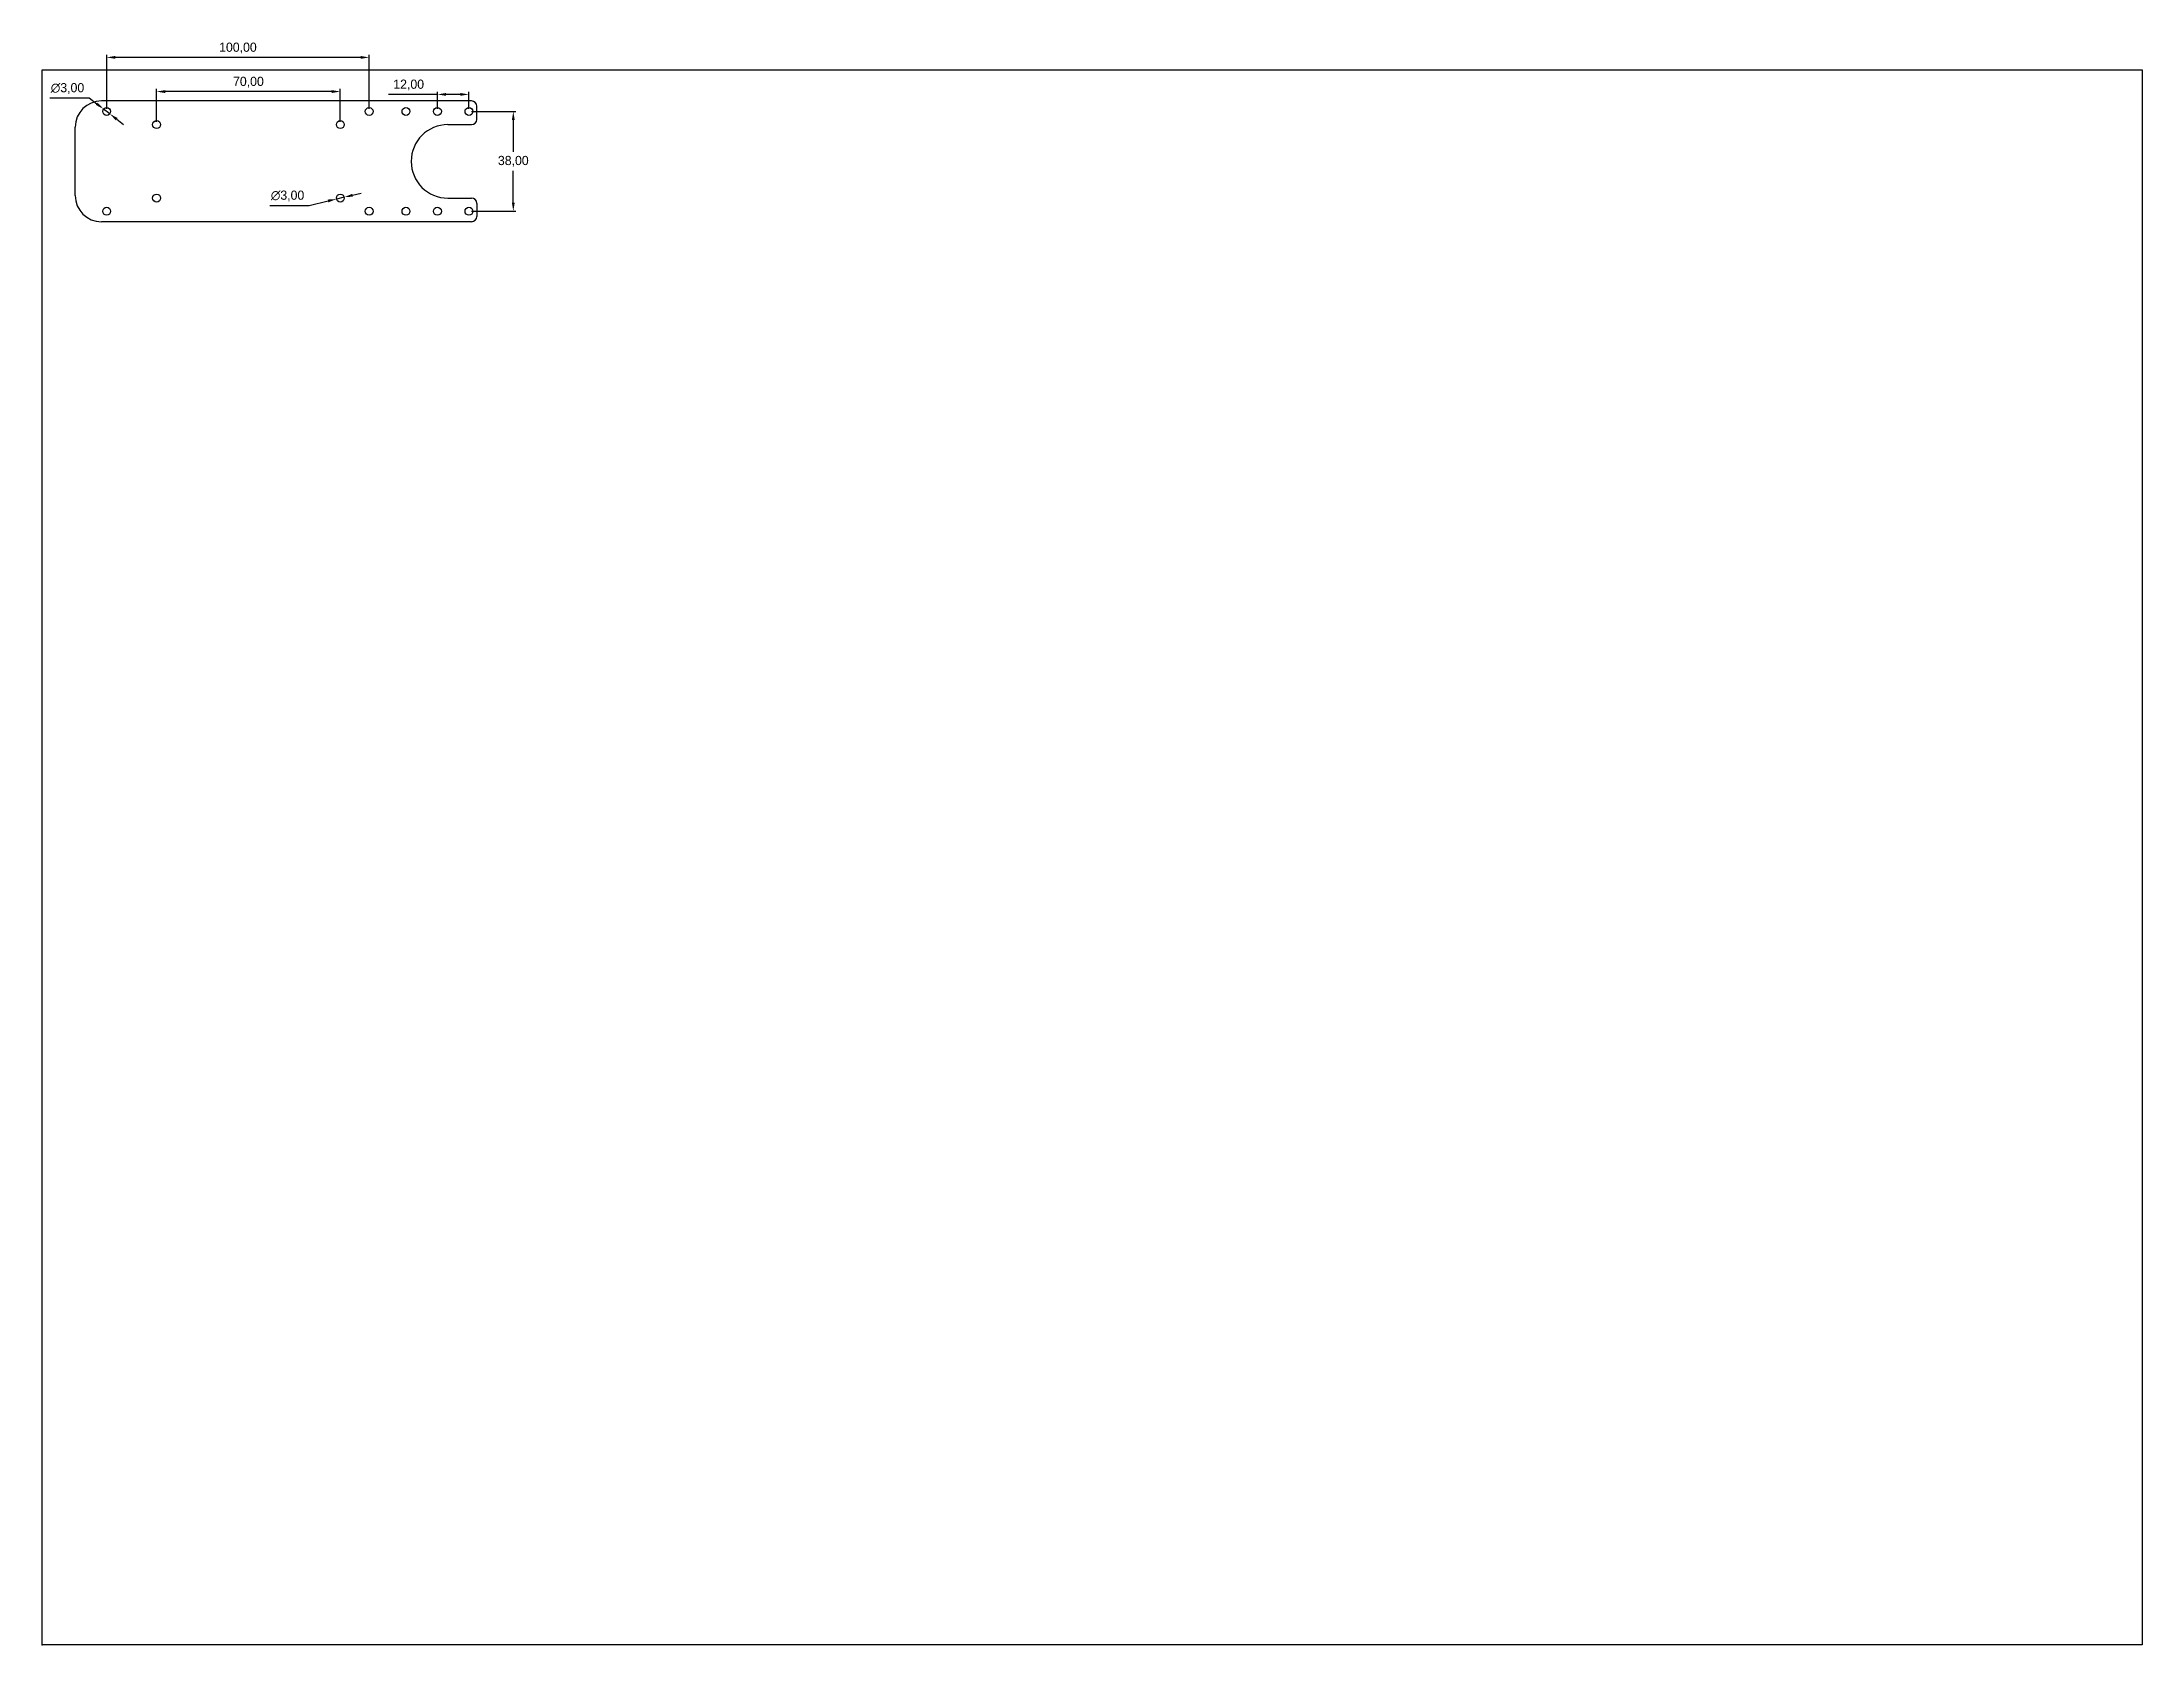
# Model space of a CAD drawing. Header units: millimetres. Extents: x 0 to 800, y 0 to 611.
import ezdxf

# ---------------------------------------------------------------- set-up
doc = ezdxf.new("R2010")
doc.units = ezdxf.units.MM
doc.header["$PDSIZE"] = -1
doc.dimstyles.new('ISO-25', dxfattribs={"dimtxt": 2.5, "dimasz": 2.5, "dimexe": 1.25, "dimexo": 0.625, "dimtad": 1, "dimtxsty": 'Standard', "dimcen": 2.5, "dimadec": 0, "dimazin": 0, "dimtfac": 1, "dimtmove": 0, "dimatfit": 3, "dimfxl": 1, "dimarcsym": 0})

# ---------------------------------------------------------------- blocks, each defined once
blk = doc.blocks.new('*D17')
at = {"color": 0, "lineweight": -2, "transparency": 16777216}
for p, q in [((163.64, 584.09), (180.54, 584.09)), ((179.54, 580.78), (179.54, 568.65)), ((179.54, 549.39), (179.54, 561.52)), ((163.64, 546.09), (180.54, 546.09))]:
    blk.add_line(p, q, dxfattribs=at)
at = {"color": 0, "transparency": 16777216}
for points in [[(178.99, 580.78), (180.09, 580.78), (179.54, 584.09)], [(178.99, 549.39), (180.09, 549.39), (179.54, 546.09)]]:
    blk.add_solid(points, dxfattribs=at)
at = {"layer": 'Defpoints', "color": 0, "transparency": 16777216}
for p in [(162.64, 584.09), (162.64, 546.09), (179.54, 546.09)]:
    blk.add_point(p, dxfattribs=at)
at = {"color": 0, "transparency": 16777216, "insert": (179.54, 565.09), "char_height": 3.5, "attachment_point": 5}
blk.add_mtext('38,00', dxfattribs=at)
blk = doc.blocks.new('*D18')
at = {"color": 0, "lineweight": -2, "transparency": 16777216}
for p, q in [((150.64, 590.58), (132.04, 590.58)), ((150.64, 585.09), (150.64, 591.58)), ((159.34, 590.58), (153.95, 590.58)), ((162.64, 585.09), (162.64, 591.58))]:
    blk.add_line(p, q, dxfattribs=at)
at = {"color": 0, "transparency": 16777216}
for points in [[(153.95, 591.13), (153.95, 590.03), (150.64, 590.58)], [(159.34, 591.13), (159.34, 590.03), (162.64, 590.58)]]:
    blk.add_solid(points, dxfattribs=at)
at = {"layer": 'Defpoints', "color": 0, "transparency": 16777216}
for p in [(150.64, 590.58), (150.64, 584.09), (162.64, 584.09)]:
    blk.add_point(p, dxfattribs=at)
at = {"color": 0, "transparency": 16777216, "insert": (139.69, 594.15), "char_height": 3.5, "attachment_point": 5}
blk.add_mtext('12,00', dxfattribs=at)
blk = doc.blocks.new('*D19')
at = {"color": 0, "lineweight": -2, "transparency": 16777216}
for p, q in [((3, 589.25), (17.94, 589.25)), ((17.94, 589.25), (20.84, 587.02)), ((25.83, 583.17), (23.46, 585)), ((28.45, 581.15), (31.06, 579.14))]:
    blk.add_line(p, q, dxfattribs=at)
at = {"color": 0, "transparency": 16777216}
for points in [[(21.18, 587.45), (20.5, 586.58), (23.46, 585)], [(28.78, 581.59), (28.11, 580.72), (25.83, 583.17)]]:
    blk.add_solid(points, dxfattribs=at)
at = {"layer": 'Defpoints', "color": 0, "transparency": 16777216}
for p in [(23.46, 585), (25.83, 583.17)]:
    blk.add_point(p, dxfattribs=at)
at = {"color": 0, "transparency": 16777216, "insert": (9.71, 592.82), "char_height": 3.5, "attachment_point": 5}
blk.add_mtext('∅3,00', dxfattribs=at)
blk = doc.blocks.new('*D20')
at = {"color": 0, "lineweight": -2, "transparency": 16777216}
for p, q in [((118.32, 552.18), (121.54, 552.93)), ((86.83, 548.32), (101.77, 548.32)), ((101.77, 548.32), (108.97, 549.99)), ((115.1, 551.43), (112.18, 550.74))]:
    blk.add_line(p, q, dxfattribs=at)
at = {"color": 0, "transparency": 16777216}
for points in [[(118.2, 552.71), (118.45, 551.64), (115.1, 551.43)], [(108.84, 550.53), (109.09, 549.46), (112.18, 550.74)]]:
    blk.add_solid(points, dxfattribs=at)
at = {"layer": 'Defpoints', "color": 0, "transparency": 16777216}
for p in [(112.18, 550.74), (115.1, 551.43)]:
    blk.add_point(p, dxfattribs=at)
at = {"color": 0, "transparency": 16777216, "insert": (93.54, 551.88), "char_height": 3.5, "attachment_point": 5}
blk.add_mtext('∅3,00', dxfattribs=at)
blk = doc.blocks.new('*D21')
at = {"color": 0, "lineweight": -2, "transparency": 16777216}
for p, q in [((43.64, 580.09), (43.64, 592.66)), ((113.64, 580.09), (113.64, 592.66)), ((110.34, 591.66), (46.95, 591.66))]:
    blk.add_line(p, q, dxfattribs=at)
at = {"color": 0, "transparency": 16777216}
for points in [[(46.95, 592.21), (46.95, 591.11), (43.64, 591.66)], [(110.34, 592.21), (110.34, 591.11), (113.64, 591.66)]]:
    blk.add_solid(points, dxfattribs=at)
at = {"layer": 'Defpoints', "color": 0, "transparency": 16777216}
for p in [(43.64, 591.66), (43.64, 579.09), (113.64, 579.09)]:
    blk.add_point(p, dxfattribs=at)
at = {"color": 0, "transparency": 16777216, "insert": (78.64, 595.23), "char_height": 3.5, "attachment_point": 5}
blk.add_mtext('70,00', dxfattribs=at)
blk = doc.blocks.new('*D22')
at = {"color": 0, "lineweight": -2, "transparency": 16777216}
for p, q in [((24.64, 585.09), (24.64, 605.68)), ((121.34, 604.68), (27.95, 604.68)), ((124.64, 585.09), (124.64, 605.68))]:
    blk.add_line(p, q, dxfattribs=at)
at = {"color": 0, "transparency": 16777216}
for points in [[(27.95, 605.23), (27.95, 604.13), (24.64, 604.68)], [(121.34, 605.23), (121.34, 604.13), (124.64, 604.68)]]:
    blk.add_solid(points, dxfattribs=at)
at = {"layer": 'Defpoints', "color": 0, "transparency": 16777216}
for p in [(24.64, 604.68), (24.64, 584.09), (124.64, 584.09)]:
    blk.add_point(p, dxfattribs=at)
at = {"color": 0, "transparency": 16777216, "insert": (74.64, 608.24), "char_height": 3.5, "attachment_point": 5}
blk.add_mtext('100,00', dxfattribs=at)

msp = doc.modelspace()

# ---------------------------------------------------------------- linework, layer by layer
at = {"color": 7, "linetype": 'Continuous', "lineweight": 25}
for p, q in [((163.644, 588.085), (22.644, 588.085)), ((165.644, 581.085), (165.644, 586.085)), ((12.644, 552.085), (12.644, 578.085)), ((154.644, 579.085), (163.644, 579.085)), ((154.644, 551.085), (163.644, 551.085)), ((165.644, 549.085), (165.644, 544.085)), ((163.644, 542.085), (22.644, 542.085))]:
    msp.add_line(p, q, dxfattribs=at)
msp.add_lwpolyline([(0, 600), (800, 600), (800, 0), (0, 0)], close=True)
for centre in [(24.644, 584.085), (124.644, 584.085), (138.644, 584.085), (150.644, 584.085), (162.644, 584.085), (43.644, 579.085), (113.644, 579.085), (43.644, 551.085), (113.644, 551.085), (24.644, 546.085), (124.644, 546.085), (138.644, 546.085), (150.644, 546.085), (162.644, 546.085)]:
    msp.add_circle(centre, 1.5)
for centre, radius, start, end in [((22.644, 578.085), 10, 90, 180), ((163.644, 586.085), 2, 0, 90), ((154.644, 565.085), 14, 90, 270), ((163.644, 581.085), 2, 270, 0), ((22.644, 552.085), 10, 180, 270), ((163.644, 549.085), 2, 0, 90), ((163.644, 544.085), 2, 270, 0)]:
    msp.add_arc(centre, radius, start, end, dxfattribs=at)
msp.add_point((0, 0))

# ---------------------------------------------------------------- dimensions: what is measured, and where the dimension line sits
for base, p1, p2, picture, middle in [((24.644, 604.677), (124.644, 584.085), (24.644, 584.085), '*D22', (74.644, 608.243)), ((43.644, 591.662), (113.644, 579.085), (43.644, 579.085), '*D21', (78.644, 595.228)), ((150.644, 590.582), (162.644, 584.085), (150.644, 584.085), '*D18', (139.693, 594.147))]:
    dim = msp.add_linear_dim(base=base, p1=p1, p2=p2, dimstyle='ISO-25', override={"dimtxt": 3.5, "dimasz": 3.302, "dimexe": 1, "dimexo": 1, "dimgap": 1.524, "dimtih": 1, "dimtoh": 1, "dimzin": 1, "dimadec": 2, "dimtzin": 1})
    dim.commit()
    dim.dimension.update_dxf_attribs({"geometry": picture, "text_midpoint": middle})
for p1, p2, picture, middle in [((25.832, 583.17), (23.455, 585.001), '*D19', (9.706, 589.251)), ((115.104, 551.426), (112.183, 550.744), '*D20', (101.775, 548.318))]:
    dim = msp.add_diameter_dim_2p(p1=p1, p2=p2, dimstyle='ISO-25', override={"dimtxt": 3.5, "dimasz": 3.302, "dimexe": 1, "dimexo": 1, "dimgap": 1.524, "dimtih": 1, "dimtoh": 1, "dimzin": 1, "dimadec": 2, "dimtzin": 1})
    dim.commit()
    dim.dimension.update_dxf_attribs({"geometry": picture, "text_midpoint": middle, "dimtype": 163})
dim = msp.add_linear_dim(base=(179.537, 546.085), p1=(162.644, 584.085), p2=(162.644, 546.085), angle=90, dimstyle='ISO-25', override={"dimtxt": 3.5, "dimasz": 3.302, "dimexe": 1, "dimexo": 1, "dimgap": 1.524, "dimtih": 1, "dimtoh": 1, "dimzin": 1, "dimadec": 2, "dimtzin": 1})
dim.commit()
dim.dimension.update_dxf_attribs({"geometry": '*D17', "text_midpoint": (179.537, 565.085)})

doc.saveas('drawing.dxf')
